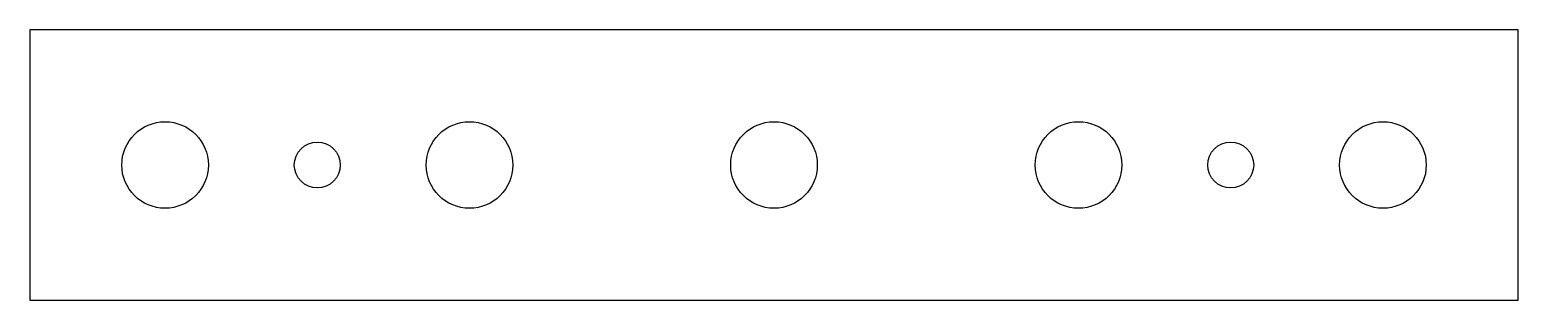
# Model space of a CAD drawing. Header units: millimetres. Extents: x 0 to 110, y 0 to 20.
import ezdxf

# ---------------------------------------------------------------- set-up
doc = ezdxf.new("R2010")
doc.units = ezdxf.units.MM

msp = doc.modelspace()

# ---------------------------------------------------------------- linework, layer by layer
at = {"layer": 'CUT'}
for p, q in [((0, 20), (0, 0)), ((110, 20), (0, 20)), ((110, 0), (110, 20)), ((0, 0), (110, 0))]:
    msp.add_line(p, q, dxfattribs=at)
for centre, radius in [((10, 10), 3.2), ((32.5, 10), 3.2), ((55, 10), 3.2), ((77.5, 10), 3.2), ((100, 10), 3.2), ((21.25, 10), 1.7), ((88.75, 10), 1.7)]:
    msp.add_circle(centre, radius, dxfattribs=at)

doc.saveas('drawing.dxf')
